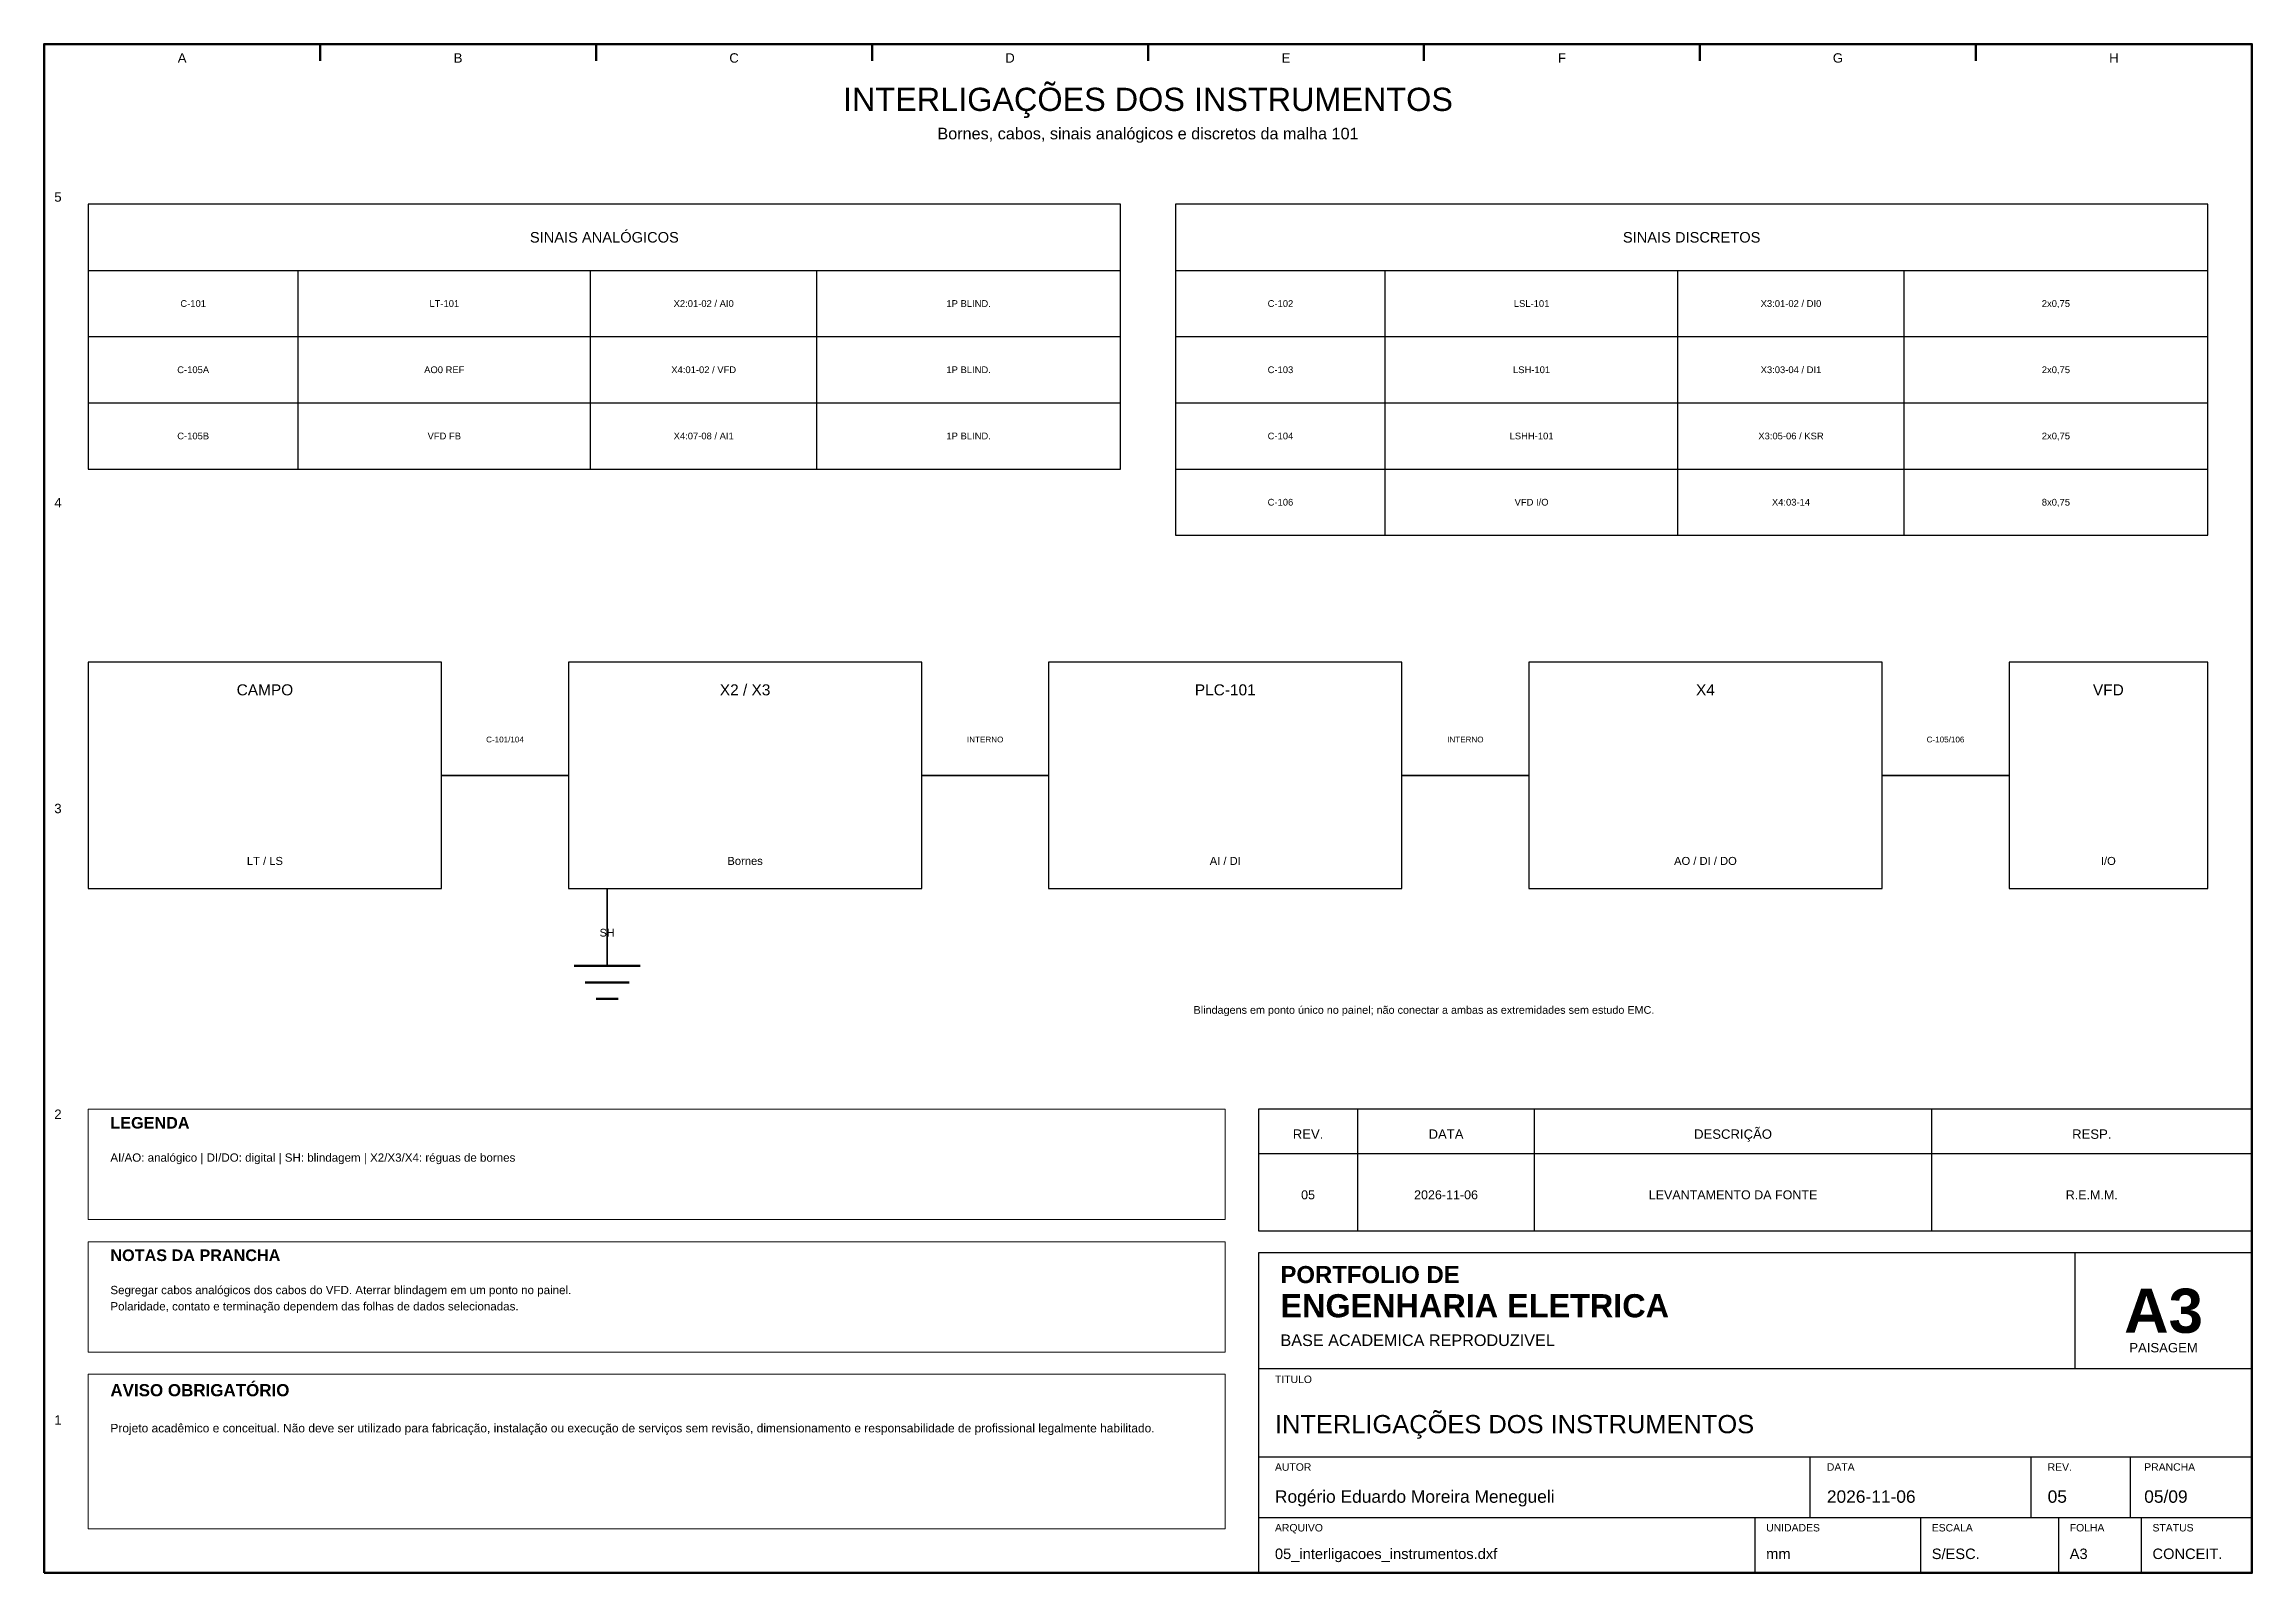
# Model space of a CAD drawing. Header units: millimetres. Extents: x 10 to 410, y 10 to 287.
import ezdxf
from ezdxf.enums import TextEntityAlignment as Align

# ---------------------------------------------------------------- set-up
doc = ezdxf.new("R2010")
doc.units = ezdxf.units.MM
for name, color, linetype, lineweight in [('00_MOLDURA', 7, 'CONTINUOUS', 50), ('01_CARIMBO', 7, 'CONTINUOUS', 25), ('02_TEXTO', 7, 'CONTINUOUS', 18), ('05_POTENCIA', 12, 'CONTINUOUS', 50), ('06_COMANDO', 94, 'CONTINUOUS', 25), ('07_INSTRUMENTACAO', 202, 'CONTINUOUS', 25), ('08_CABOS', 124, 'CONTINUOUS', 35), ('09_BORNES', 145, 'CONTINUOUS', 25), ('12_LEGENDA', 7, 'CONTINUOUS', 18), ('13_NOTAS', 7, 'CONTINUOUS', 18)]:
    doc.layers.add(name, color=color, linetype=linetype, lineweight=lineweight)
doc.styles.add('PORTFOLIO_TEXTO', font='arial.ttf')
doc.styles.add('PORTFOLIO_TITULO', font='arialbd.ttf', dxfattribs={"width": 0.92})

# ---------------------------------------------------------------- blocks, each defined once
blk = doc.blocks.new('CARIMBO_A3')
at = {"layer": '01_CARIMBO'}
for p, q in [((148, 37), (148, 58)), ((0, 37), (180, 37)), ((0, 21), (180, 21)), ((100, 10), (100, 21)), ((140, 10), (140, 21)), ((158, 10), (158, 21)), ((0, 10), (180, 10)), ((90, 0), (90, 10)), ((120, 0), (120, 10)), ((145, 0), (145, 10)), ((160, 0), (160, 10))]:
    blk.add_line(p, q, dxfattribs=at)
blk.add_lwpolyline([(0, 0), (180, 0), (180, 58), (0, 58)], close=True, dxfattribs=at)
at = {"layer": '01_CARIMBO', "style": 'PORTFOLIO_TEXTO'}
for s, p in [('TITULO', (3, 34.4)), ('AUTOR', (3, 18.5)), ('DATA', (103, 18.5)), ('REV.', (143, 18.5)), ('PRANCHA', (160.5, 18.5)), ('ARQUIVO', (3, 7.5)), ('UNIDADES', (92, 7.5)), ('ESCALA', (122, 7.5)), ('FOLHA', (147, 7.5)), ('STATUS', (162, 7.5))]:
    blk.add_text(s, height=1.35, dxfattribs=at).set_placement(p)
at = {"layer": '02_TEXTO'}
for s, height, style, p in [('PORTFOLIO DE', 3.1, 'PORTFOLIO_TITULO', (4, 52.5)), ('ENGENHARIA ELETRICA', 4.2, 'PORTFOLIO_TITULO', (4, 46.3)), ('BASE ACADEMICA REPRODUZIVEL', 2.1, 'PORTFOLIO_TEXTO', (4, 41.1))]:
    blk.add_text(s, height=height, dxfattribs=dict(at, style=style)).set_placement(p)
for s, height, style, p in [('A3', 8, 'PORTFOLIO_TITULO', (164, 47.5)), ('PAISAGEM', 1.7, 'PORTFOLIO_TEXTO', (164, 40.8))]:
    blk.add_text(s, height=height, dxfattribs=dict(at, style=style)).set_placement(p, align=Align.MIDDLE_CENTER)
at = {"layer": '02_TEXTO', "style": 'PORTFOLIO_TEXTO'}
for tag, p, height in [('TITULO', (3, 25.3), 3.3), ('AUTOR', (3, 12.7), 2.25), ('DATA', (103, 12.7), 2.25), ('REVISAO', (143, 12.7), 2.25), ('PRANCHA', (160.5, 12.7), 2.25), ('ARQUIVO', (3, 2.5), 1.9), ('UNIDADES', (92, 2.5), 1.9), ('ESCALA', (122, 2.5), 1.9), ('FOLHA', (147, 2.5), 1.9), ('STATUS', (162, 2.5), 1.9)]:
    blk.add_attdef(tag, p, '', height=height, dxfattribs=at)

msp = doc.modelspace()

# ---------------------------------------------------------------- linework, layer by layer
at = {"layer": '00_MOLDURA'}
for p, q in [((60, 287), (60, 284)), ((110, 287), (110, 284)), ((160, 287), (160, 284)), ((210, 287), (210, 284)), ((260, 287), (260, 284)), ((310, 287), (310, 284)), ((360, 287), (360, 284))]:
    msp.add_line(p, q, dxfattribs=at)
msp.add_lwpolyline([(10, 10), (410, 10), (410, 287), (10, 287)], close=True, dxfattribs=at)
at = {"layer": '01_CARIMBO'}
for p, q in [((248, 72), (248, 94)), ((280, 72), (280, 94)), ((352, 72), (352, 94)), ((230, 86), (410, 86))]:
    msp.add_line(p, q, dxfattribs=at)
msp.add_lwpolyline([(230, 72), (410, 72), (410, 94), (230, 94)], close=True, dxfattribs=at)
at = {"layer": '05_POTENCIA'}
for p, q in [((106, 120), (118, 120)), ((108, 117), (116, 117)), ((110, 114), (114, 114))]:
    msp.add_line(p, q, dxfattribs=at)
at = {"layer": '06_COMANDO'}
msp.add_lwpolyline([(366, 134), (402, 134), (402, 175), (366, 175)], close=True, dxfattribs=at)
at = {"layer": '07_INSTRUMENTACAO'}
for points in [[(18, 134), (82, 134), (82, 175), (18, 175)], [(192, 134), (256, 134), (256, 175), (192, 175)]]:
    msp.add_lwpolyline(points, close=True, dxfattribs=at)
at = {"layer": '08_CABOS'}
for p, q in [((82, 154.5), (105, 154.5)), ((169, 154.5), (192, 154.5)), ((256, 154.5), (279, 154.5)), ((343, 154.5), (366, 154.5)), ((112, 134), (112, 120))]:
    msp.add_line(p, q, dxfattribs=at)
at = {"layer": '09_BORNES'}
for p, q in [((18, 246), (205, 246)), ((56, 210), (56, 246)), ((109, 210), (109, 246)), ((150, 210), (150, 246)), ((215, 246), (402, 246)), ((253, 198), (253, 246)), ((306, 198), (306, 246)), ((347, 198), (347, 246)), ((18, 234), (205, 234)), ((215, 234), (402, 234)), ((18, 222), (205, 222)), ((215, 222), (402, 222)), ((215, 210), (402, 210))]:
    msp.add_line(p, q, dxfattribs=at)
for points in [[(18, 210), (205, 210), (205, 258), (18, 258)], [(215, 198), (402, 198), (402, 258), (215, 258)], [(105, 134), (169, 134), (169, 175), (105, 175)], [(279, 134), (343, 134), (343, 175), (279, 175)]]:
    msp.add_lwpolyline(points, close=True, dxfattribs=at)
at = {"layer": '12_LEGENDA'}
msp.add_lwpolyline([(18, 74), (224, 74), (224, 94), (18, 94)], close=True, dxfattribs=at)
at = {"layer": '13_NOTAS'}
for points in [[(18, 50), (224, 50), (224, 70), (18, 70)], [(18, 18), (224, 18), (224, 46), (18, 46)]]:
    msp.add_lwpolyline(points, close=True, dxfattribs=at)

# ---------------------------------------------------------------- block references
at = {"layer": '01_CARIMBO'}
msp.add_blockref('CARIMBO_A3', (230, 10), dxfattribs=at).add_auto_attribs({'TITULO': 'INTERLIGAÇÕES DOS INSTRUMENTOS', 'AUTOR': 'Rogério Eduardo Moreira Menegueli', 'DATA': '2026-11-06', 'REVISAO': '05', 'PRANCHA': '05/09', 'ARQUIVO': '05_interligacoes_instrumentos.dxf', 'UNIDADES': 'mm', 'ESCALA': 'S/ESC.', 'FOLHA': 'A3', 'STATUS': 'CONCEIT.'})

# ---------------------------------------------------------------- texts
at = {"layer": '00_MOLDURA', "style": 'PORTFOLIO_TEXTO'}
for s, p in [('A', (35, 284.5)), ('B', (85, 284.5)), ('C', (135, 284.5)), ('D', (185, 284.5)), ('E', (235, 284.5)), ('F', (285, 284.5)), ('G', (335, 284.5)), ('H', (385, 284.5)), ('5', (12.5, 259.3)), ('4', (12.5, 203.9)), ('3', (12.5, 148.5)), ('2', (12.5, 93.1)), ('1', (12.5, 37.7))]:
    msp.add_text(s, height=1.7, dxfattribs=at).set_placement(p, align=Align.MIDDLE_CENTER)
at = {"layer": '01_CARIMBO', "style": 'PORTFOLIO_TEXTO'}
for s, p in [('REV.', (239, 89.5)), ('DATA', (264, 89.5)), ('DESCRIÇÃO', (316, 89.5)), ('RESP.', (381, 89.5))]:
    msp.add_text(s, height=1.7, dxfattribs=at).set_placement(p, align=Align.MIDDLE_CENTER)
at = {"layer": '02_TEXTO', "style": 'PORTFOLIO_TEXTO'}
for s, height, p in [('INTERLIGAÇÕES DOS INSTRUMENTOS', 4.2, (210, 277)), ('Bornes, cabos, sinais analógicos e discretos da malha 101', 2.1, (210, 270.8)), ('C-101', 1.22, (37, 240)), ('LT-101', 1.22, (82.5, 240)), ('X2:01-02 / AI0', 1.22, (129.5, 240)), ('1P BLIND.', 1.22, (177.5, 240)), ('C-102', 1.22, (234, 240)), ('LSL-101', 1.22, (279.5, 240)), ('X3:01-02 / DI0', 1.22, (326.5, 240)), ('2x0,75', 1.22, (374.5, 240)), ('C-105A', 1.22, (37, 228)), ('AO0 REF', 1.22, (82.5, 228)), ('X4:01-02 / VFD', 1.22, (129.5, 228)), ('1P BLIND.', 1.22, (177.5, 228)), ('C-103', 1.22, (234, 228)), ('LSH-101', 1.22, (279.5, 228)), ('X3:03-04 / DI1', 1.22, (326.5, 228)), ('2x0,75', 1.22, (374.5, 228)), ('C-105B', 1.22, (37, 216)), ('VFD FB', 1.22, (82.5, 216)), ('X4:07-08 / AI1', 1.22, (129.5, 216)), ('1P BLIND.', 1.22, (177.5, 216)), ('C-104', 1.22, (234, 216)), ('LSHH-101', 1.22, (279.5, 216)), ('X3:05-06 / KSR', 1.22, (326.5, 216)), ('2x0,75', 1.22, (374.5, 216)), ('C-106', 1.22, (234, 204)), ('VFD I/O', 1.22, (279.5, 204)), ('X4:03-14', 1.22, (326.5, 204)), ('8x0,75', 1.22, (374.5, 204)), ('LT / LS', 1.45, (50, 139)), ('Bornes', 1.45, (137, 139)), ('AI / DI', 1.45, (224, 139)), ('AO / DI / DO', 1.45, (311, 139)), ('I/O', 1.45, (384, 139)), ('05', 1.62, (239, 78.5)), ('2026-11-06', 1.62, (264, 78.5)), ('LEVANTAMENTO DA FONTE', 1.62, (316, 78.5)), ('R.E.M.M.', 1.62, (381, 78.5))]:
    msp.add_text(s, height=height, dxfattribs=at).set_placement(p, align=Align.MIDDLE_CENTER)
at = {"layer": '06_COMANDO', "style": 'PORTFOLIO_TEXTO'}
msp.add_text('VFD', height=2, dxfattribs=at).set_placement((384, 170), align=Align.MIDDLE_CENTER)
at = {"layer": '07_INSTRUMENTACAO', "style": 'PORTFOLIO_TEXTO'}
for s, p in [('CAMPO', (50, 170)), ('PLC-101', (224, 170))]:
    msp.add_text(s, height=2, dxfattribs=at).set_placement(p, align=Align.MIDDLE_CENTER)
at = {"layer": '08_CABOS', "style": 'PORTFOLIO_TEXTO'}
for s, height, p in [('C-101/104', 1.05, (93.5, 161)), ('INTERNO', 1.05, (180.5, 161)), ('INTERNO', 1.05, (267.5, 161)), ('C-105/106', 1.05, (354.5, 161)), ('SH', 1.4, (112, 126))]:
    msp.add_text(s, height=height, dxfattribs=at).set_placement(p, align=Align.MIDDLE_CENTER)
at = {"layer": '09_BORNES', "style": 'PORTFOLIO_TEXTO'}
for s, height, p in [('SINAIS ANALÓGICOS', 1.9, (111.5, 252)), ('SINAIS DISCRETOS', 1.9, (308.5, 252)), ('X2 / X3', 2, (137, 170)), ('X4', 2, (311, 170))]:
    msp.add_text(s, height=height, dxfattribs=at).set_placement(p, align=Align.MIDDLE_CENTER)
at = {"layer": '12_LEGENDA', "style": 'PORTFOLIO_TITULO'}
msp.add_text('LEGENDA', height=2.1, dxfattribs=at).set_placement((22, 90.5))
at = {"layer": '12_LEGENDA', "insert": (22, 86), "char_height": 1.5, "width": 198, "attachment_point": 1, "line_spacing_factor": 1.18, "style": 'PORTFOLIO_TEXTO'}
msp.add_mtext('AI/AO: analógico | DI/DO: digital | SH: blindagem | X2/X3/X4: réguas de bornes', dxfattribs=at)
at = {"layer": '13_NOTAS', "style": 'PORTFOLIO_TEXTO'}
msp.add_text('Blindagens em ponto único no painel; não conectar a ambas as extremidades sem estudo EMC.', height=1.4, dxfattribs=at).set_placement((260, 112), align=Align.MIDDLE_CENTER)
at = {"layer": '13_NOTAS', "style": 'PORTFOLIO_TITULO'}
for s, height, p in [('NOTAS DA PRANCHA', 2.1, (22, 66.5)), ('AVISO OBRIGATÓRIO', 2.2, (22, 42))]:
    msp.add_text(s, height=height, dxfattribs=at).set_placement(p)
at = {"layer": '13_NOTAS', "width": 198, "attachment_point": 1, "line_spacing_factor": 1.18, "style": 'PORTFOLIO_TEXTO'}
for s, insert, char_height in [('Segregar cabos analógicos dos cabos do VFD. Aterrar blindagem em um ponto no painel.\\PPolaridade, contato e terminação dependem das folhas de dados selecionadas.', (22, 62), 1.5), ('Projeto acadêmico e conceitual. Não deve ser utilizado para fabricação, instalação ou execução de serviços sem revisão, dimensionamento e responsabilidade de profissional legalmente habilitado.', (22, 37), 1.55)]:
    msp.add_mtext(s, dxfattribs=dict(at, insert=insert, char_height=char_height))

doc.saveas('drawing.dxf')
